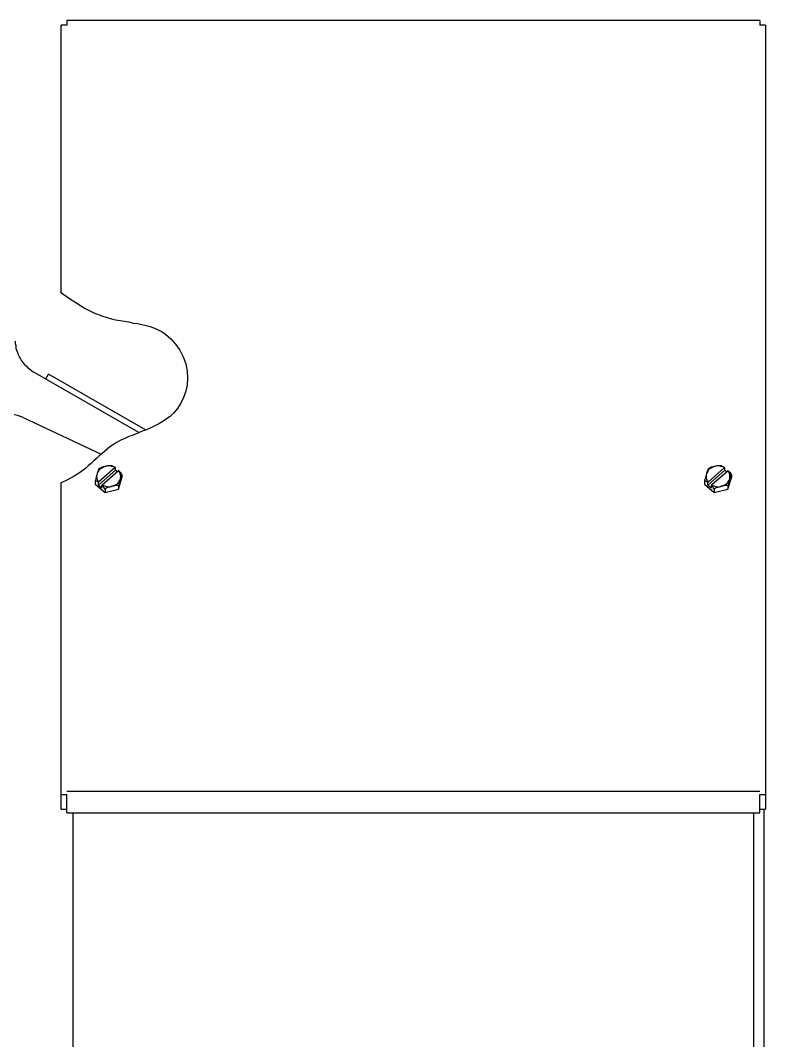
# Model space of a CAD drawing. Extents: x 667 to 1244, y -9 to 355.
# Drawn here: x 979.51 to 987.31, y 74.9 to 85.58 of the extents above; entities that cross this region are included whole.
import ezdxf

# ---------------------------------------------------------------- set-up
doc = ezdxf.new("R2010")
doc.units = 0
doc.header["$MEASUREMENT"] = 0
doc.layers.get('0').update_dxf_attribs({"linetype": 'CONTINUOUS'})

msp = doc.modelspace()

# ---------------------------------------------------------------- linework, layer by layer
for p, q in [((987.252, 85.58), (979.993, 85.58)), ((979.993, 85.58), (979.993, 85.53)), ((987.252, 85.58), (987.252, 85.53)), ((979.993, 85.53), (979.934, 85.53)), ((979.934, 82.732), (979.934, 85.53)), ((987.312, 85.53), (987.252, 85.53)), ((987.312, 85.53), (987.312, 77.323)), ((980.747, 81.264), (979.641, 81.902)), ((979.773, 81.826), (979.802, 81.876)), ((980.816, 81.294), (979.802, 81.876)), ((979.536, 81.422), (980.352, 81.038)), ((980.324, 80.714), (980.501, 80.87)), ((980.5, 80.898), (980.326, 80.746)), ((980.362, 80.716), (980.534, 80.866)), ((980.501, 80.898), (980.5, 80.898)), ((980.501, 80.87), (980.501, 80.898)), ((980.501, 80.87), (980.519, 80.852)), ((980.536, 80.866), (980.534, 80.866)), ((986.708, 80.714), (986.884, 80.87)), ((986.883, 80.898), (986.71, 80.746)), ((986.745, 80.716), (986.919, 80.866)), ((986.884, 80.898), (986.883, 80.898)), ((986.884, 80.87), (986.884, 80.898)), ((986.884, 80.87), (986.901, 80.852)), ((986.919, 80.866), (986.919, 80.866)), ((980.291, 80.761), (980.291, 80.725)), ((980.534, 80.671), (980.569, 80.79)), ((980.569, 80.825), (980.569, 80.79)), ((986.674, 80.761), (986.674, 80.725)), ((986.916, 80.671), (986.954, 80.79)), ((986.954, 80.825), (986.954, 80.79)), ((979.934, 77.323), (979.934, 80.738)), ((980.324, 80.714), (980.324, 80.743)), ((980.326, 80.746), (980.326, 80.743)), ((980.362, 80.716), (980.359, 80.711)), ((980.393, 80.673), (980.393, 80.639)), ((980.534, 80.706), (980.534, 80.671)), ((986.71, 80.746), (986.708, 80.743)), ((986.708, 80.714), (986.708, 80.743)), ((986.745, 80.716), (986.744, 80.711)), ((986.775, 80.673), (986.775, 80.639)), ((986.916, 80.706), (986.916, 80.671)), ((979.934, 77.476), (979.993, 77.476)), ((987.252, 77.508), (979.993, 77.508)), ((979.993, 77.282), (979.993, 77.476)), ((987.252, 77.282), (987.252, 77.476)), ((987.252, 77.476), (987.312, 77.476)), ((979.934, 77.323), (979.993, 77.323)), ((979.993, 77.282), (987.252, 77.282)), ((980.055, 77.282), (980.055, 72.879)), ((987.184, 77.282), (987.184, 72.879)), ((987.252, 77.323), (987.312, 77.323)), ((987.297, 70.115), (987.297, 77.323))]:
    msp.add_line(p, q)
for points in [[(979.927, 82.736), (980.011, 82.677), (980.097, 82.62), (980.184, 82.564), (980.274, 82.52), (980.369, 82.482), (980.369, 82.482), (980.415, 82.468), (980.46, 82.456), (980.503, 82.446), (980.55, 82.439), (980.596, 82.43), (980.642, 82.423), (980.688, 82.412), (980.734, 82.407), (980.78, 82.397), (980.823, 82.385), (980.866, 82.374), (980.91, 82.358), (980.948, 82.34), (980.99, 82.318), (981.025, 82.294), (981.025, 82.294), (981.082, 82.247), (981.132, 82.19), (981.177, 82.127), (981.211, 82.059), (981.238, 81.985), (981.254, 81.908), (981.258, 81.831), (981.258, 81.831), (981.252, 81.765), (981.238, 81.698), (981.216, 81.633), (981.187, 81.574), (981.152, 81.518), (981.109, 81.469), (981.109, 81.469), (981.075, 81.434), (981.038, 81.408), (980.997, 81.38), (980.957, 81.356), (980.915, 81.336), (980.872, 81.315), (980.826, 81.295), (980.782, 81.28), (980.735, 81.26), (980.688, 81.239), (980.643, 81.222), (980.6, 81.203), (980.557, 81.184), (980.514, 81.16), (980.472, 81.134), (980.472, 81.134), (980.443, 81.114), (980.415, 81.09), (980.386, 81.067), (980.358, 81.043), (980.33, 81.02), (980.303, 80.994), (980.277, 80.968), (980.249, 80.942), (980.221, 80.919), (980.192, 80.892), (980.164, 80.872), (980.135, 80.849), (980.135, 80.849), (980.068, 80.808), (979.998, 80.77), (979.927, 80.735)], [(979.452, 82.222), (979.452, 82.198), (979.458, 82.175), (979.46, 82.15), (979.466, 82.127), (979.475, 82.103), (979.484, 82.082), (979.493, 82.06), (979.507, 82.036), (979.518, 82.017), (979.531, 81.997), (979.547, 81.98), (979.565, 81.963), (979.583, 81.944), (979.603, 81.931), (979.621, 81.916), (979.641, 81.902)], [(979.536, 81.422), (979.507, 81.433), (979.477, 81.443), (979.446, 81.452), (979.416, 81.455), (979.384, 81.457), (979.355, 81.457), (979.323, 81.452), (979.294, 81.447), (979.263, 81.44), (979.232, 81.429), (979.204, 81.418), (979.178, 81.403), (979.151, 81.385), (979.128, 81.366), (979.105, 81.345), (979.084, 81.323), (979.084, 81.32)], [(980.469, 80.915), (980.46, 80.917), (980.446, 80.917), (980.433, 80.915), (980.415, 80.915), (980.4, 80.91), (980.393, 80.909), (980.393, 80.909), (980.377, 80.905), (980.362, 80.901), (980.348, 80.892), (980.335, 80.887), (980.327, 80.884), (980.326, 80.877), (980.321, 80.87), (980.319, 80.856), (980.312, 80.838), (980.306, 80.82), (980.303, 80.814), (980.303, 80.814), (980.301, 80.799), (980.297, 80.781), (980.292, 80.767), (980.291, 80.761)], [(980.5, 80.898), (980.482, 80.905), (980.464, 80.91), (980.444, 80.915), (980.43, 80.915), (980.43, 80.915), (980.412, 80.913), (980.395, 80.909), (980.376, 80.904), (980.359, 80.892), (980.344, 80.884), (980.327, 80.87), (980.319, 80.854), (980.312, 80.838), (980.306, 80.82), (980.303, 80.808), (980.303, 80.808), (980.306, 80.789), (980.312, 80.775), (980.319, 80.758), (980.326, 80.746)], [(980.362, 80.716), (980.379, 80.709), (980.397, 80.703), (980.417, 80.697), (980.43, 80.696), (980.43, 80.696), (980.448, 80.697), (980.467, 80.704), (980.484, 80.71), (980.503, 80.718), (980.519, 80.729), (980.534, 80.743), (980.543, 80.758), (980.55, 80.775), (980.554, 80.789), (980.557, 80.808), (980.557, 80.808), (980.554, 80.82), (980.55, 80.838), (980.543, 80.854), (980.534, 80.866)], [(980.501, 80.898), (980.484, 80.906), (980.472, 80.913), (980.469, 80.915)], [(980.569, 80.825), (980.558, 80.842), (980.552, 80.849), (980.552, 80.849), (980.539, 80.863), (980.536, 80.866)], [(986.851, 80.915), (986.843, 80.917), (986.83, 80.917), (986.816, 80.915), (986.798, 80.915), (986.782, 80.91), (986.775, 80.909), (986.775, 80.909), (986.759, 80.905), (986.745, 80.901), (986.729, 80.892), (986.72, 80.887), (986.711, 80.884), (986.708, 80.877), (986.703, 80.87), (986.699, 80.856), (986.694, 80.838), (986.691, 80.82), (986.688, 80.814), (986.688, 80.814), (986.682, 80.799), (986.678, 80.781), (986.674, 80.767), (986.674, 80.761)], [(986.883, 80.898), (986.863, 80.905), (986.845, 80.91), (986.827, 80.915), (986.813, 80.915), (986.813, 80.915), (986.793, 80.913), (986.777, 80.909), (986.759, 80.904), (986.741, 80.892), (986.726, 80.884), (986.711, 80.87), (986.702, 80.854), (986.694, 80.838), (986.691, 80.82), (986.691, 80.808), (986.691, 80.808), (986.691, 80.789), (986.694, 80.775), (986.702, 80.758), (986.71, 80.746)], [(986.745, 80.716), (986.76, 80.709), (986.781, 80.703), (986.8, 80.697), (986.813, 80.696), (986.813, 80.696), (986.83, 80.697), (986.849, 80.704), (986.869, 80.71), (986.884, 80.718), (986.901, 80.729), (986.916, 80.743), (986.926, 80.758), (986.934, 80.775), (986.939, 80.789), (986.939, 80.808), (986.939, 80.808), (986.939, 80.82), (986.934, 80.838), (986.926, 80.854), (986.919, 80.866)], [(986.884, 80.898), (986.869, 80.906), (986.855, 80.913), (986.851, 80.915)], [(986.954, 80.825), (986.943, 80.842), (986.934, 80.849), (986.934, 80.849), (986.921, 80.863), (986.919, 80.866)], [(980.326, 80.743), (980.31, 80.753), (980.297, 80.758), (980.291, 80.761)], [(980.569, 80.825), (980.568, 80.82), (980.563, 80.813), (980.558, 80.799), (980.554, 80.784), (980.549, 80.767), (980.547, 80.758), (980.547, 80.758), (980.54, 80.743), (980.536, 80.725), (980.534, 80.711), (980.534, 80.706), (980.522, 80.709), (980.511, 80.709), (980.497, 80.706), (980.479, 80.704), (980.464, 80.703), (980.458, 80.7), (980.458, 80.7), (980.443, 80.694), (980.426, 80.691), (980.412, 80.685), (980.401, 80.678), (980.393, 80.673)], [(986.708, 80.743), (986.692, 80.753), (986.678, 80.758), (986.674, 80.761)], [(986.951, 80.825), (986.95, 80.82), (986.945, 80.813), (986.943, 80.799), (986.936, 80.784), (986.93, 80.767), (986.927, 80.758), (986.927, 80.758), (986.925, 80.743), (986.921, 80.725), (986.916, 80.711), (986.916, 80.706), (986.907, 80.709), (986.893, 80.709), (986.878, 80.706), (986.863, 80.704), (986.845, 80.703), (986.843, 80.7), (986.843, 80.7), (986.826, 80.694), (986.811, 80.691), (986.793, 80.685), (986.782, 80.678), (986.775, 80.673)], [(980.291, 80.725), (980.393, 80.639), (980.534, 80.671)], [(980.324, 80.714), (980.359, 80.685), (980.359, 80.711)], [(980.393, 80.673), (980.382, 80.689), (980.376, 80.696), (980.376, 80.696), (980.362, 80.711), (980.359, 80.711)], [(986.674, 80.725), (986.775, 80.639), (986.916, 80.671)], [(986.708, 80.714), (986.744, 80.685), (986.744, 80.711)], [(986.775, 80.673), (986.763, 80.689), (986.759, 80.696), (986.759, 80.696), (986.745, 80.711), (986.744, 80.711)]]:
    msp.add_lwpolyline(points)

doc.saveas('drawing.dxf')
